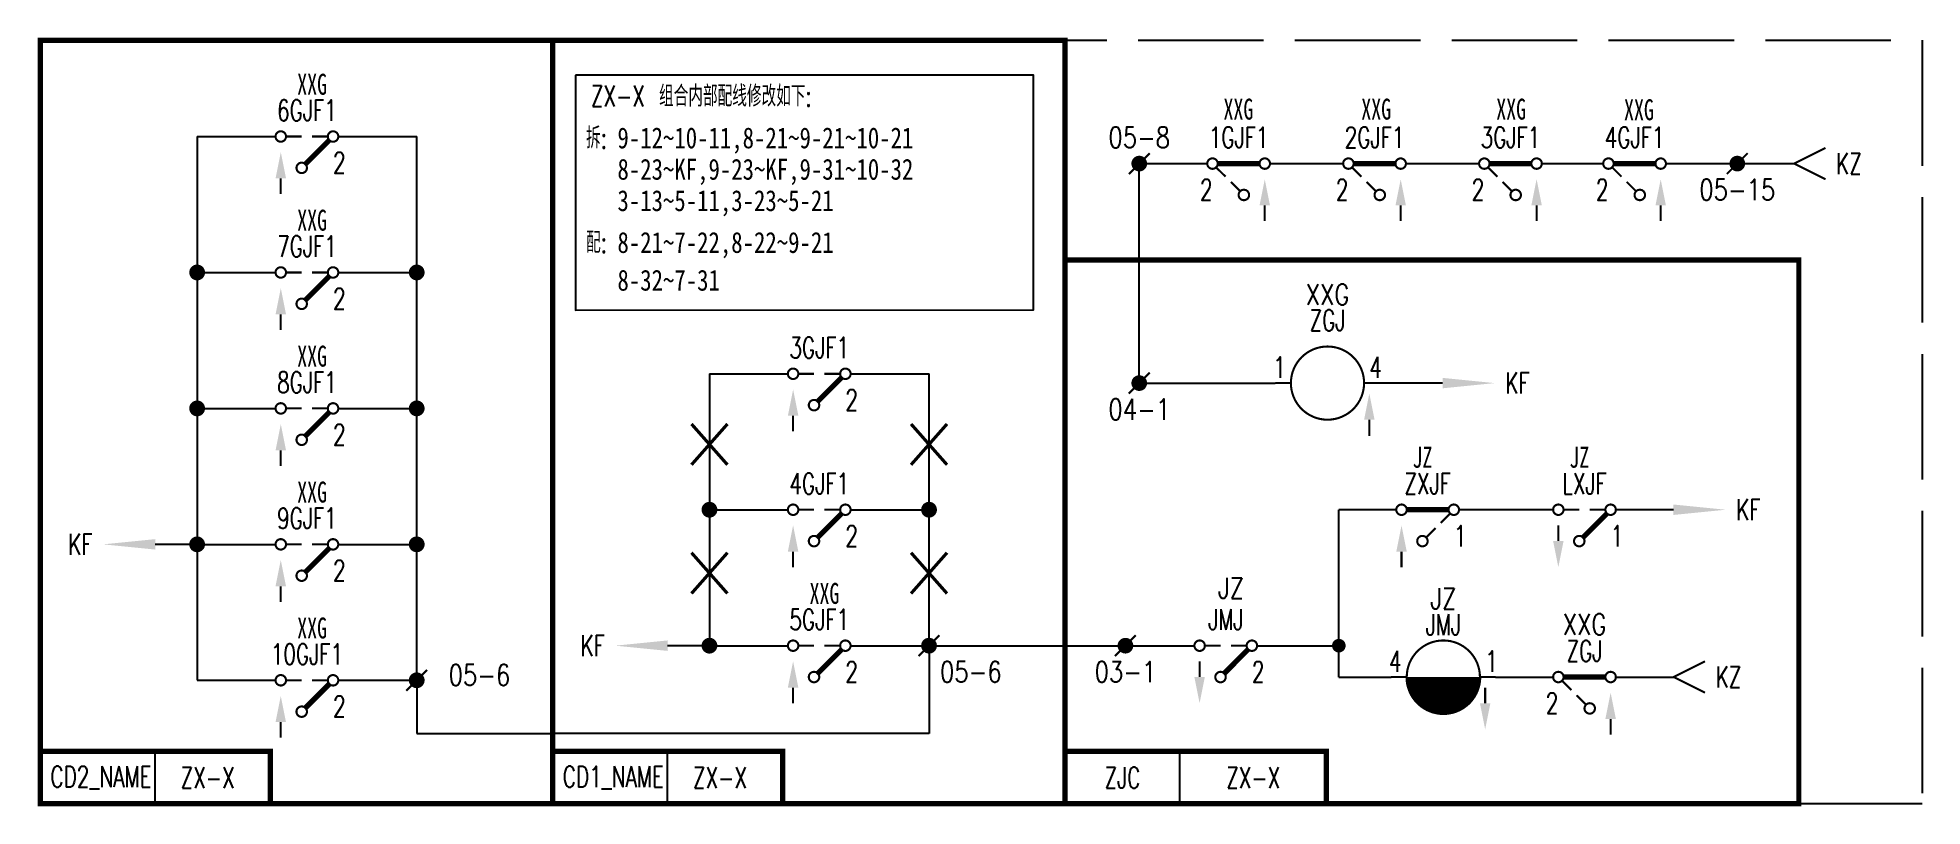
# Model space of a CAD drawing. Header units: millimetres. Extents: x -180 to 0, y -73 to 0.
import ezdxf
from ezdxf.enums import TextEntityAlignment as Align

# ---------------------------------------------------------------- set-up
doc = ezdxf.new("R2010")
doc.units = ezdxf.units.MM
doc.linetypes.add('ACAD_ISO02W100', pattern=[15, 12, -3])
doc.layers.add('hide', color=7, linetype='Continuous')
doc.layers.add('tie', color=7, linetype='Continuous')
doc.styles.add('HZ', font='TXT', dxfattribs={"width": 0.7, "bigfont": 'HZTXT'})

msp = doc.modelspace()

# ---------------------------------------------------------------- linework, layer by layer
at = {"color": 7}
for p, q in [((-165, -9.2), (-165, -61.2)), ((-165, -9.2), (-157.5, -9.2)), ((-151.5, -9.2), (-144, -9.2)), ((-144, -61.2), (-144, -9.2)), ((-74.89, -11.79), (-68.39, -11.79)), ((-74.89, -32.78), (-74.89, -11.79)), ((-62.39, -11.79), (-55.39, -11.79)), ((-49.39, -11.79), (-42.39, -11.79)), ((-24.52, -11.79), (-12.26, -11.79)), ((-165, -22.2), (-157.5, -22.2)), ((-151.5, -22.2), (-144, -22.2)), ((-116, -31.89), (-116, -57.89)), ((-116, -31.89), (-108.5, -31.89)), ((-102.5, -31.89), (-95, -31.89)), ((-95, -57.89), (-95, -31.89)), ((-74.89, -32.78), (-61.89, -32.78)), ((-45.89, -32.78), (-51.89, -32.78)), ((-165, -35.2), (-157.5, -35.2)), ((-151.5, -35.2), (-144, -35.2)), ((-116, -44.89), (-108.5, -44.89)), ((-102.5, -44.89), (-95, -44.89)), ((-55.81, -60.89), (-55.81, -44.89)), ((-50.31, -44.89), (-55.81, -44.89)), ((-35.31, -44.89), (-44.31, -44.89)), ((-23.81, -44.89), (-29.31, -44.89)), ((-165, -48.2), (-169, -48.2)), ((-165, -48.2), (-157.5, -48.2)), ((-151.5, -48.2), (-144, -48.2)), ((-116, -57.89), (-120, -57.89)), ((-116, -57.89), (-108.5, -57.89)), ((-102.5, -57.89), (-95, -57.89)), ((-95, -57.89), (-82, -57.89)), ((-95, -57.89), (-95, -66.29)), ((-165, -61.2), (-157.5, -61.2)), ((-151.5, -61.2), (-144, -61.2)), ((-144, -61.2), (-144, -66.29)), ((-55.81, -60.89), (-50.81, -60.89)), ((-40.81, -60.89), (-35.31, -60.89)), ((-29.31, -60.89), (-23.78, -60.89)), ((-144, -66.29), (-131, -66.29)), ((-95, -66.29), (-131, -66.29)), ((-169, -73), (-169, -68)), ((-120, -73), (-120, -68)), ((-71, -73), (-71, -68))]:
    msp.add_line(p, q, dxfattribs=at)
at = {"linetype": 'ByBlock'}
for p, q in [((-36.39, -11.79), (-30.52, -11.79)), ((-82, -57.89), (-69.62, -57.89)), ((-63.62, -57.89), (-55.81, -57.89))]:
    msp.add_line(p, q, dxfattribs=at)
for points, const_width in [([(-180, -73), (-131, -73), (-131, 0), (-180, 0), (-180, -73)], 0.5), ([(-131, -73), (-82, -73), (-82, 0), (-131, 0), (-131, -73)], 0.5), ([(-52.89, -36.28), (-52.89, -37.85)], 0.2), ([(-20.78, -59.39), (-23.78, -60.89), (-20.78, -62.39)], 0.2), ([(-180, -68), (-180, -73), (-158, -73)], 0.5), ([(-131, -68), (-131, -73), (-109, -73)], 0.5)]:
    msp.add_lwpolyline(points, dxfattribs=dict(const_width=const_width))
msp.add_lwpolyline([(-128.8, -3.33), (-128.8, -25.81), (-85, -25.78), (-85, -3.33), (-128.8, -3.33)])
at = {"color": 7}
for points, const_width in [([(-157, -9.7, -1), (-157, -8.7, -1), (-157, -9.7)], 0.2), ([(-152, -9.7, -1), (-152, -8.7, -1), (-152, -9.7)], 0.2), ([(-155, -12.7, -1), (-155, -11.7, -1), (-155, -12.7)], 0.2), ([(-67.89, -11.29, -1), (-67.89, -12.29, -1), (-67.89, -11.29)], 0.2), ([(-62.89, -11.29, -1), (-62.89, -12.29, -1), (-62.89, -11.29)], 0.2), ([(-54.89, -11.29, -1), (-54.89, -12.29, -1), (-54.89, -11.29)], 0.2), ([(-49.89, -11.29, -1), (-49.89, -12.29, -1), (-49.89, -11.29)], 0.2), ([(-41.89, -11.29, -1), (-41.89, -12.29, -1), (-41.89, -11.29)], 0.2), ([(-36.89, -11.29, -1), (-36.89, -12.29, -1), (-36.89, -11.29)], 0.2), ([(-30.02, -11.29, -1), (-30.02, -12.29, -1), (-30.02, -11.29)], 0.2), ([(-25.02, -11.29, -1), (-25.02, -12.29, -1), (-25.02, -11.29)], 0.2), ([(-64.89, -14.29, -1), (-64.89, -15.29, -1), (-64.89, -14.29)], 0.2), ([(-51.89, -14.29, -1), (-51.89, -15.29, -1), (-51.89, -14.29)], 0.2), ([(-38.89, -14.29, -1), (-38.89, -15.29, -1), (-38.89, -14.29)], 0.2), ([(-27.02, -14.29, -1), (-27.02, -15.29, -1), (-27.02, -14.29)], 0.2), ([(-157, -22.7, -1), (-157, -21.7, -1), (-157, -22.7)], 0.2), ([(-152, -22.7, -1), (-152, -21.7, -1), (-152, -22.7)], 0.2), ([(-155, -25.7, -1), (-155, -24.7, -1), (-155, -25.7)], 0.2), ([(-108, -32.39, -1), (-108, -31.39, -1), (-108, -32.39)], 0.2), ([(-103, -32.39, -1), (-103, -31.39, -1), (-103, -32.39)], 0.2), ([(-157, -35.7, -1), (-157, -34.7, -1), (-157, -35.7)], 0.2), ([(-152, -35.7, -1), (-152, -34.7, -1), (-152, -35.7)], 0.2), ([(-106, -35.39, -1), (-106, -34.39, -1), (-106, -35.39)], 0.2), ([(-155, -38.7, -1), (-155, -37.7, -1), (-155, -38.7)], 0.2), ([(-108, -45.39, -1), (-108, -44.39, -1), (-108, -45.39)], 0.2), ([(-103, -45.39, -1), (-103, -44.39, -1), (-103, -45.39)], 0.2), ([(-49.81, -45.39, -1), (-49.81, -44.39, -1), (-49.81, -45.39)], 0.2), ([(-44.81, -45.39, -1), (-44.81, -44.39, -1), (-44.81, -45.39)], 0.2), ([(-34.81, -45.39, -1), (-34.81, -44.39, -1), (-34.81, -45.39)], 0.2), ([(-29.81, -45.39, -1), (-29.81, -44.39, -1), (-29.81, -45.39)], 0.2), ([(-157, -48.7, -1), (-157, -47.7, -1), (-157, -48.7)], 0.2), ([(-152, -48.7, -1), (-152, -47.7, -1), (-152, -48.7)], 0.2), ([(-106, -48.39, -1), (-106, -47.39, -1), (-106, -48.39)], 0.2), ([(-47.81, -48.39, -1), (-47.81, -47.39, -1), (-47.81, -48.39)], 0.2), ([(-32.81, -48.39, -1), (-32.81, -47.39, -1), (-32.81, -48.39)], 0.2), ([(-155, -51.7, -1), (-155, -50.7, -1), (-155, -51.7)], 0.2), ([(-108, -58.39, -1), (-108, -57.39, -1), (-108, -58.39)], 0.2), ([(-103, -58.39, -1), (-103, -57.39, -1), (-103, -58.39)], 0.2), ([(-69.12, -58.39, -1), (-69.12, -57.39, -1), (-69.12, -58.39)], 0.2), ([(-64.12, -58.39, -1), (-64.12, -57.39, -1), (-64.12, -58.39)], 0.2), ([(-45.81, -62.71, -0.414214), (-47.62, -60.89)], 3.62), ([(-43.99, -60.89, -0.414214), (-45.81, -62.71)], 3.62), ([(-157, -61.7, -1), (-157, -60.7, -1), (-157, -61.7)], 0.2), ([(-152, -61.7, -1), (-152, -60.7, -1), (-152, -61.7)], 0.2), ([(-106, -61.39, -1), (-106, -60.39, -1), (-106, -61.39)], 0.2), ([(-67.12, -61.39, -1), (-67.12, -60.39, -1), (-67.12, -61.39)], 0.2), ([(-34.81, -60.39, -1), (-34.81, -61.39, -1), (-34.81, -60.39)], 0.2), ([(-29.81, -60.39, -1), (-29.81, -61.39, -1), (-29.81, -60.39)], 0.2), ([(-155, -64.7, -1), (-155, -63.7, -1), (-155, -64.7)], 0.2), ([(-31.81, -63.39, -1), (-31.81, -64.39, -1), (-31.81, -63.39)], 0.2)]:
    msp.add_lwpolyline(points, format="xyb", dxfattribs=dict(at, const_width=const_width))
for points, const_width in [([(-155, -9.2), (-156.5, -9.2)], 0.2), ([(-154.73, -11.93), (-152.36, -9.56)], 0.5), ([(-152.5, -9.2), (-154, -9.2)], 0.2), ([(-75.89, -12.79), (-73.89, -10.79)], 0.2), ([(-18.7, -12.79), (-16.7, -10.79)], 0.2), ([(-9.26, -10.29), (-12.26, -11.79), (-9.26, -13.29)], 0.2), ([(-66.64, -13.04), (-67.59, -12.1)], 0.2), ([(-63.39, -11.79), (-67.39, -11.79)], 0.5), ([(-53.64, -13.04), (-54.59, -12.1)], 0.2), ([(-50.39, -11.79), (-54.39, -11.79)], 0.5), ([(-40.64, -13.04), (-41.59, -12.1)], 0.2), ([(-37.39, -11.79), (-41.39, -11.79)], 0.5), ([(-28.77, -13.04), (-29.71, -12.1)], 0.2), ([(-25.52, -11.79), (-29.52, -11.79)], 0.5), ([(-157, -13.2), (-157, -14.7)], 0.2), ([(-65.21, -14.47), (-66.14, -13.54)], 0.2), ([(-52.21, -14.47), (-53.14, -13.54)], 0.2), ([(-39.21, -14.47), (-40.14, -13.54)], 0.2), ([(-27.34, -14.47), (-28.27, -13.54)], 0.2), ([(-62.89, -15.79), (-62.89, -17.29)], 0.2), ([(-49.89, -15.79), (-49.89, -17.29)], 0.2), ([(-36.89, -15.79), (-36.89, -17.29)], 0.2), ([(-25.02, -15.79), (-25.02, -17.29)], 0.2), ([(-82, -21), (-11.81, -21), (-11.81, -73), (-82, -73), (-82, -21), (-82, -21)], 0.5), ([(-155, -22.2), (-156.5, -22.2)], 0.2), ([(-154.73, -24.93), (-152.36, -22.56)], 0.5), ([(-152.5, -22.2), (-154, -22.2)], 0.2), ([(-157, -26.2), (-157, -27.7)], 0.2), ([(-106, -31.89), (-107.5, -31.89)], 0.2), ([(-105.73, -34.63), (-103.36, -32.25)], 0.5), ([(-103.5, -31.89), (-105, -31.89)], 0.2), ([(-75.89, -33.78), (-73.89, -31.78)], 0.2), ([(-60.39, -32.78), (-61.89, -32.78)], 0.2), ([(-53.39, -32.78), (-51.89, -32.78)], 0.2), ([(-155, -35.2), (-156.5, -35.2)], 0.2), ([(-154.73, -37.93), (-152.36, -35.56)], 0.5), ([(-152.5, -35.2), (-154, -35.2)], 0.2), ([(-108, -35.89), (-108, -37.39)], 0.2), ([(-157, -39.2), (-157, -40.7)], 0.2), ([(-106, -44.89), (-107.5, -44.89)], 0.2), ([(-105.73, -47.63), (-103.36, -45.25)], 0.5), ([(-103.5, -44.89), (-105, -44.89)], 0.2), ([(-49.31, -44.89), (-45.31, -44.89)], 0.5), ([(-32.81, -44.89), (-34.31, -44.89)], 0.2), ([(-32.54, -47.63), (-30.16, -45.25)], 0.5), ([(-30.31, -44.89), (-31.81, -44.89)], 0.2), ([(-46.56, -46.64), (-47.5, -47.59)], 0.2), ([(-45.13, -45.21), (-46.06, -46.14)], 0.2), ([(-34.81, -47.89), (-34.81, -46.39)], 0.2), ([(-155, -48.2), (-156.5, -48.2)], 0.2), ([(-154.73, -50.93), (-152.36, -48.56)], 0.5), ([(-152.5, -48.2), (-154, -48.2)], 0.2), ([(-108, -48.89), (-108, -50.39)], 0.2), ([(-49.81, -48.89), (-49.81, -50.39)], 0.2), ([(-157, -52.2), (-157, -53.7)], 0.2), ([(-96, -58.89), (-94, -56.89)], 0.2), ([(-77.22, -58.89), (-75.22, -56.89)], 0.2), ([(-106, -57.89), (-107.5, -57.89)], 0.2), ([(-105.73, -60.63), (-103.36, -58.25)], 0.5), ([(-103.5, -57.89), (-105, -57.89)], 0.2), ([(-69.12, -60.89), (-69.12, -59.39)], 0.2), ([(-67.12, -57.89), (-68.62, -57.89)], 0.2), ([(-66.85, -60.63), (-64.48, -58.25)], 0.5), ([(-64.62, -57.89), (-66.12, -57.89)], 0.2), ([(-155, -61.2), (-156.5, -61.2)], 0.2), ([(-152.5, -61.2), (-154, -61.2)], 0.2), ([(-145, -62.2), (-143, -60.2)], 0.2), ([(-49.31, -60.89), (-50.81, -60.89)], 0.2), ([(-42.31, -60.89), (-40.81, -60.89)], 0.2), ([(-33.56, -62.14), (-34.5, -61.2)], 0.2), ([(-30.31, -60.89), (-34.31, -60.89)], 0.5), ([(-154.73, -63.93), (-152.36, -61.56)], 0.5), ([(-108, -61.89), (-108, -63.39)], 0.2), ([(-41.81, -63.39), (-41.81, -61.89)], 0.2), ([(-32.13, -63.58), (-33.06, -62.64)], 0.2), ([(-29.81, -64.89), (-29.81, -66.39)], 0.2), ([(-157, -65.2), (-157, -66.7)], 0.2), ([(-180, -68), (-158, -68), (-158, -73)], 0.5), ([(-131, -68), (-109, -68), (-109, -73)], 0.5), ([(-82, -68), (-57, -68), (-57, -73)], 0.5), ([(-82, -68), (-82, -73), (-57, -73)], 0.5)]:
    msp.add_lwpolyline(points, dxfattribs=dict(at, const_width=const_width))
for points, const_width in [([(-75.27, -11.79, 1), (-74.52, -11.79, 1)], 0.75), ([(-18.07, -11.79, 1), (-17.32, -11.79, 1)], 0.75), ([(-165.38, -22.2, 1), (-164.62, -22.2, 1)], 0.75), ([(-144.38, -22.2, 1), (-143.62, -22.2, 1)], 0.75), ([(-60.39, -32.78, 1), (-53.39, -32.78, 1)], 0.2), ([(-75.27, -32.78, 1), (-74.52, -32.78, 1)], 0.75), ([(-165.38, -35.2, 1), (-164.62, -35.2, 1)], 0.75), ([(-144.38, -35.2, 1), (-143.62, -35.2, 1)], 0.75), ([(-116.38, -44.89, 1), (-115.62, -44.89, 1)], 0.75), ([(-95.38, -44.89, 1), (-94.62, -44.89, 1)], 0.75), ([(-165.38, -48.2, 1), (-164.62, -48.2, 1)], 0.75), ([(-144.38, -48.2, 1), (-143.62, -48.2, 1)], 0.75), ([(-116.38, -57.89, 1), (-115.62, -57.89, 1)], 0.75), ([(-95.38, -57.89, 1), (-94.62, -57.89, 1)], 0.75), ([(-76.59, -57.89, 1), (-75.84, -57.89, 1)], 0.75), ([(-56.13, -57.89, 1), (-55.48, -57.89, 1)], 0.65), ([(-49.31, -60.89, 1), (-42.31, -60.89, 1)], 0.2), ([(-144.38, -61.2, 1), (-143.62, -61.2, 1)], 0.75)]:
    msp.add_lwpolyline(points, format="xyb", close=True, dxfattribs=dict(at, const_width=const_width))
at = {"color": 1, "const_width": 0.308}
for points in [[(-117.72, -36.69), (-114.28, -40.59)], [(-114.28, -36.69), (-117.72, -40.59)], [(-96.72, -36.69), (-93.28, -40.59)], [(-93.28, -36.69), (-96.72, -40.59)], [(-114.28, -49), (-117.72, -52.9)], [(-117.72, -49), (-114.28, -52.9)], [(-93.28, -49), (-96.72, -52.9)], [(-96.72, -49), (-93.28, -52.9)]]:
    msp.add_lwpolyline(points, dxfattribs=at)
at = {"color": 7}
for points in [[(-157.5, -13.2), (-156.5, -13.2), (-157, -10.7)], [(-63.39, -15.79), (-62.39, -15.79), (-62.89, -13.29)], [(-50.39, -15.79), (-49.39, -15.79), (-49.89, -13.29)], [(-37.39, -15.79), (-36.39, -15.79), (-36.89, -13.29)], [(-25.52, -15.79), (-24.52, -15.79), (-25.02, -13.29)], [(-157.5, -26.2), (-156.5, -26.2), (-157, -23.7)], [(-45.89, -33.28), (-45.89, -32.28), (-40.89, -32.78)], [(-108.5, -35.89), (-107.5, -35.89), (-108, -33.39)], [(-53.39, -36.28), (-52.39, -36.28), (-52.89, -33.78)], [(-157.5, -39.2), (-156.5, -39.2), (-157, -36.7)], [(-23.81, -45.39), (-23.81, -44.39), (-18.81, -44.89)], [(-108.5, -48.89), (-107.5, -48.89), (-108, -46.39)], [(-50.31, -48.89), (-49.31, -48.89), (-49.81, -46.39)], [(-169, -47.7), (-169, -48.7), (-174, -48.2)], [(-34.31, -47.89), (-35.31, -47.89), (-34.81, -50.39)], [(-157.5, -52.2), (-156.5, -52.2), (-157, -49.7)], [(-120, -57.39), (-120, -58.39), (-125, -57.89)], [(-108.5, -61.89), (-107.5, -61.89), (-108, -59.39)], [(-68.62, -60.89), (-69.62, -60.89), (-69.12, -63.39)], [(-157.5, -65.2), (-156.5, -65.2), (-157, -62.7)], [(-30.31, -64.89), (-29.31, -64.89), (-29.81, -62.39)], [(-41.31, -63.39), (-42.31, -63.39), (-41.81, -65.89)]]:
    msp.add_solid(points, dxfattribs=at)
at = {"layer": 'hide', "color": 3, "linetype": 'ACAD_ISO02W100'}
msp.add_lwpolyline([(-180, 0), (0, 0), (0, -73), (-180, -73)], close=True, dxfattribs=at)

# ---------------------------------------------------------------- texts
at = {"color": 3, "width": 0.7}
for s, p in [('XXG', (-154, -4.2)), ('XXG', (-65.41, -6.58)), ('XXG', (-52.23, -6.58)), ('XXG', (-39.32, -6.58)), ('XXG', (-27.1, -6.64)), ('XXG', (-154, -17.2)), ('XXG', (-154, -30.2)), ('JZ', (-47.81, -39.89)), ('JZ', (-32.81, -39.89)), ('XXG', (-154, -43.2)), ('XXG', (-105, -52.89)), ('XXG', (-154, -56.2))]:
    msp.add_text(s, height=2, dxfattribs=at).set_placement(p, align=Align.MIDDLE)
at = {"color": 3, "style": 'HZ'}
for s, width, p in [('ZX-X', 0.7, (-124.76, -6.33)), ('XXG', 0.8, (-56.88, -25.31)), ('JZ', 0.8, (-66.12, -53.39)), ('JZ', 0.8, (-45.81, -54.39)), ('XXG', 0.8, (-32.3, -56.84))]:
    msp.add_text(s, height=2, dxfattribs=dict(at, width=width)).set_placement(p, align=Align.CENTER)
at = {"style": 'HZ', "width": 0.7}
for s, p in [('组合内部配线修改如下:', (-120.82, -6.33)), ('KZ', (-19.78, -61.89))]:
    msp.add_text(s, height=2, dxfattribs=at).set_placement(p)
at = {"color": 7, "style": 'HZ', "width": 0.7}
for s, p in [('6GJF1', (-154.5, -7.7)), ('1GJF1', (-65.39, -10.29)), ('2GJF1', (-52.39, -10.29)), ('3GJF1', (-39.39, -10.29)), ('4GJF1', (-27.52, -10.29)), ('7GJF1', (-154.5, -20.7)), ('ZGJ', (-56.89, -27.78)), ('3GJF1', (-105.5, -30.39)), ('8GJF1', (-154.5, -33.7)), ('4GJF1', (-105.5, -43.39)), ('ZXJF', (-47.31, -43.39)), ('LXJF', (-32.31, -43.39)), ('9GJF1', (-154.5, -46.7)), ('5GJF1', (-105.5, -56.39)), ('JMJ', (-66.62, -56.39)), ('JMJ', (-45.81, -56.89)), ('ZGJ', (-32.31, -59.39)), ('10GJF1', (-154.5, -59.7))]:
    msp.add_text(s, height=2, dxfattribs=at).set_placement(p, align=Align.CENTER)
at = {"style": 'HZ', "width": 0.7}
for s, p in [('拆:', (-125.8, -10.33)), ('配:', (-125.8, -20.33))]:
    msp.add_text(s, height=2, dxfattribs=at).set_placement(p, align=Align.RIGHT)
at = {"width": 0.8}
for s, p in [('9-12~10-11,8-21~9-21~10-21', (-124.8, -10.33)), ('8-23~KF,9-23~KF,9-31~10-32', (-124.8, -13.33)), ('3-13~5-11,3-23~5-21', (-124.8, -16.33)), ('8-21~7-22,8-22~9-21', (-124.8, -20.33)), ('8-32~7-31', (-124.8, -23.94))]:
    msp.add_text(s, height=2, dxfattribs=at).set_placement(p)
at = {"color": 7, "style": 'HZ', "width": 0.7}
for s, p in [('2', (-152, -12.7)), ('2', (-152, -25.7)), ('4', (-52.89, -32.28)), ('KF', (-39.89, -33.78)), ('2', (-103, -35.39)), ('2', (-152, -38.7)), ('KF', (-17.81, -45.89)), ('2', (-103, -48.39)), ('1', (-44.81, -48.39)), ('1', (-29.81, -48.39)), ('2', (-152, -51.7)), ('2', (-103, -61.39)), ('2', (-64.12, -61.39)), ('1', (-41.81, -60.39)), ('2', (-152, -64.7))]:
    msp.add_text(s, height=2, dxfattribs=at).set_placement(p)
for s, p in [('2', (-67.89, -15.29)), ('2', (-54.89, -15.29)), ('2', (-41.89, -15.29)), ('2', (-30.02, -15.29)), ('1', (-60.89, -32.28)), ('KF', (-175, -49.2)), ('KF', (-126, -58.89)), ('4', (-49.81, -60.39)), ('2', (-34.81, -64.39))]:
    msp.add_text(s, height=2, dxfattribs=at).set_placement(p, align=Align.RIGHT)
at = {"color": 3, "style": 'HZ', "width": 0.7}
for s, p in [('CD2_NAME', (-174.2, -70.5)), ('ZX-X', (-164, -70.5)), ('CD1_NAME', (-125.2, -70.5)), ('ZX-X', (-115, -70.5))]:
    msp.add_text(s, height=2, dxfattribs=at).set_placement(p, align=Align.MIDDLE)
at = {"color": 7, "style": 'HZ', "width": 0.7}
msp.add_text('ZJC', height=2, dxfattribs=at).set_placement((-76.5, -70.5), align=Align.MIDDLE)
at = {"color": 6, "style": 'HZ', "width": 0.7}
msp.add_text('ZX-X', height=2, dxfattribs=at).set_placement((-64, -70.5), align=Align.MIDDLE)
at = {"layer": 'tie', "color": 3, "style": 'HZ', "width": 0.8}
for s, p in [('05-8', (-74.89, -10.29)), ('05-15', (-17.7, -15.29)), ('04-1', (-74.89, -36.28)), ('05-6', (-91, -61.39)), ('03-1', (-76.22, -61.39)), ('05-6', (-138, -61.7))]:
    msp.add_text(s, height=2, dxfattribs=at).set_placement(p, align=Align.CENTER)
at = {"layer": 'tie', "color": 1, "style": 'HZ', "width": 0.7}
msp.add_text('KZ', height=2, dxfattribs=at).set_placement((-8.26, -12.79))

doc.saveas('drawing.dxf')
